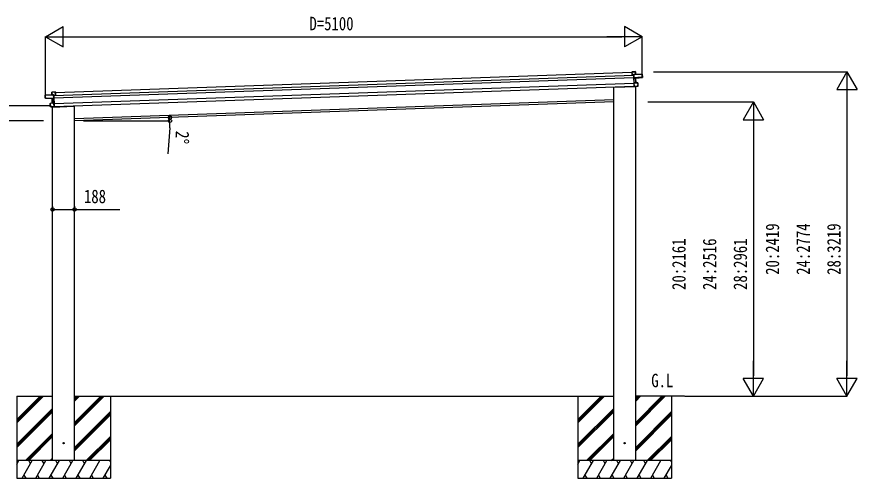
# Model space of a CAD drawing. Units: millimetres, scale not verified. Extents: x -14718 to 14718, y -10395 to 10395.
# Drawn here: x -10393 to -3210, y -5537 to -1593 of the extents above; entities that cross this region are included whole.
import ezdxf
from ezdxf.enums import TextEntityAlignment as Align

# ---------------------------------------------------------------- set-up
doc = ezdxf.new("R2010")
doc.units = ezdxf.units.MM
doc.header["$LTSCALE"] = 50
for name, color, linetype in [('0-2_USER1', 3, 'Continuous'), ('0-4_YKK_13', 4, 'Continuous'), ('0-5_YKK_A1', 4, 'Continuous'), ('0-6_YKK_D', 6, 'Continuous')]:
    doc.layers.add(name, color=color, linetype=linetype)
doc.styles.add('ＭＳ ゴシック', font='')
doc.styles.get('ＭＳ ゴシック').set_extended_font_data('MS Gothic')

msp = doc.modelspace()

# ---------------------------------------------------------------- linework, layer by layer
at = {"layer": '0-4_YKK_13'}
for p, q in [((-5135.25, -2064.23), (-5134.45, -2063.37)), ((-5135.25, -2064.23), (-5134.36, -2089.71)), ((-5133.42, -2089.68), (-5134.32, -2063.69)), ((-5105.8, -2062.2), (-5134.28, -2063.19)), ((-5105.75, -2062.7), (-5105.28, -2062.68)), ((-5104.48, -2085.66), (-5105.28, -2062.68)), ((-5134.36, -2089.71), (-5133.42, -2089.68)), ((-5119.87, -2089.2), (-5133.42, -2089.68)), ((-5119.49, -2086.48), (-5119.95, -2086.97)), ((-5119.95, -2086.97), (-5119.92, -2087.7)), ((-5119.92, -2087.7), (-5119.12, -2086.85)), ((-5119.92, -2087.7), (-5118.96, -2115.08)), ((-5117.99, -2115.95), (-5119, -2087.17)), ((-5117.99, -2115.95), (-5118.96, -2115.08)), ((-5118.96, -2115.08), (-5118.87, -2117.68)), ((-5117.9, -2118.55), (-5118.87, -2117.68)), ((-5118.87, -2117.68), (-5117.48, -2157.61)), ((-5047, -2084.16), (-5118.75, -2086.66)), ((-5117.9, -2118.53), (-5117.99, -2115.95)), ((-5103.35, -2117.17), (-5117.9, -2118.53)), ((-5117.9, -2118.55), (-5117.43, -2118.99)), ((-5116.59, -2156.14), (-5117.9, -2118.55)), ((-5117.43, -2118.99), (-5103.33, -2117.67)), ((-5104.95, -2085.68), (-5104.48, -2085.66)), ((-5103.33, -2117.67), (-5101.98, -2156.52)), ((-5101.51, -2156.56), (-5102.87, -2117.61)), ((-5102.53, -2117.11), (-5046.01, -2111.67)), ((-5046.18, -2106.64), (-5053.71, -2106.91)), ((-5053.6, -2109.92), (-5053.71, -2106.91)), ((-5046.48, -2084.64), (-5046.95, -2084.66)), ((-5045.71, -2106.63), (-5046.48, -2084.64)), ((-5046.18, -2106.64), (-5045.71, -2106.63)), ((-5046.08, -2109.57), (-5046.01, -2111.67)), ((-5045.63, -2109.05), (-5045.71, -2106.63)), ((-5045.56, -2111.15), (-5045.63, -2109.05)), ((-5291.03, -2191.95), (-5290.58, -2193.56)), ((-5100.54, -2190.8), (-5285.59, -2197.22)), ((-5116.7, -2156.78), (-5117.48, -2157.61)), ((-5117.48, -2157.61), (-5116.39, -2188.69)), ((-5101.98, -2156.52), (-5116.59, -2156.14)), ((-5116.44, -2156.5), (-5116.57, -2156.64)), ((-5084.43, -2157.48), (-5116.57, -2156.64)), ((-5115.44, -2189.1), (-5116.55, -2157.14)), ((-5115.56, -2189.47), (-5116.39, -2188.69)), ((-5090.95, -2186.74), (-5115.44, -2189.1)), ((-5101.9, -2188.3), (-5101.54, -2190.84)), ((-5100.9, -2188.2), (-5100.54, -2190.8)), ((-5083.52, -2183.49), (-5091.05, -2183.76)), ((-5090.95, -2186.74), (-5091.05, -2183.76)), ((-5090.93, -2187.24), (-5083.42, -2186.52)), ((-5084.42, -2157.98), (-5083.95, -2157.96)), ((-5083.06, -2183.48), (-5083.95, -2157.96)), ((-5083.52, -2183.49), (-5083.06, -2183.48)), ((-5082.97, -2186), (-5083.06, -2183.48)), ((-10150.95, -2262.88), (-10150.48, -2262.86)), ((-10150.18, -2284.87), (-10150.95, -2262.88)), ((-10150.47, -2262.36), (-10078.72, -2259.86)), ((-10149.72, -2284.85), (-10150.18, -2284.87)), ((-10150.1, -2287.29), (-10150.18, -2284.87)), ((-10150.03, -2289.39), (-10150.1, -2287.29)), ((-10149.72, -2284.85), (-10142.19, -2284.59)), ((-10149.61, -2287.78), (-10149.54, -2289.88)), ((-10092.78, -2291.36), (-10149.54, -2289.88)), ((-10142.08, -2287.6), (-10142.19, -2284.59)), ((-10093.36, -2236.85), (-10093.83, -2236.87)), ((-10093.02, -2259.86), (-10093.83, -2236.87)), ((-10093.34, -2236.35), (-10064.86, -2235.36)), ((-10092.55, -2259.84), (-10093.02, -2259.86)), ((-10091.05, -2330.79), (-10092.41, -2291.84)), ((-10091.95, -2291.36), (-10077.34, -2291.71)), ((-10077.78, -2292.19), (-10091.94, -2291.86)), ((-10091.94, -2291.86), (-10090.58, -2330.72)), ((-10077.43, -2289.12), (-10078.44, -2260.35)), ((-10077.48, -2260.81), (-10078.34, -2260.02)), ((-10077.99, -2259.62), (-10077.51, -2260.08)), ((-10077.34, -2291.73), (-10077.78, -2292.19)), ((-10077.51, -2260.08), (-10077.48, -2260.81)), ((-10077.48, -2260.81), (-10076.52, -2288.19)), ((-10077.43, -2262.31), (-10063.88, -2261.84)), ((-10077.43, -2289.12), (-10076.52, -2288.19)), ((-10077.34, -2291.71), (-10077.43, -2289.12)), ((-10077.34, -2291.73), (-10076.43, -2290.79)), ((-10076.03, -2329.32), (-10077.34, -2291.73)), ((-10076.52, -2288.19), (-10076.43, -2290.79)), ((-10076.43, -2290.79), (-10075.04, -2330.72)), ((-10063.88, -2261.84), (-10064.79, -2235.86)), ((-10063.83, -2236.32), (-10064.68, -2235.53)), ((-10062.94, -2261.81), (-10063.88, -2261.84)), ((-10063.83, -2236.32), (-10062.94, -2261.81)), ((-10108, -2333.39), (-10108.47, -2333.41)), ((-10107.57, -2358.92), (-10108.47, -2333.41)), ((-10108.01, -2332.9), (-10076.01, -2329.81)), ((-10107.1, -2358.91), (-10107.57, -2358.92)), ((-10107.49, -2361.45), (-10107.57, -2358.92)), ((-10107.1, -2358.91), (-10099.58, -2358.65)), ((-10099.46, -2362.13), (-10107, -2361.94)), ((-10099.47, -2361.63), (-10099.58, -2358.65)), ((-10099.47, -2361.63), (-10074.88, -2362.28)), ((-10090.58, -2330.72), (-10076.03, -2329.32)), ((-10089.07, -2365.01), (-9904, -2358.5)), ((-10088.99, -2363.86), (-10089.07, -2365.01)), ((-10087.99, -2363.88), (-10088.07, -2364.97)), ((-10076.16, -2329.68), (-10076.01, -2329.81)), ((-10074.88, -2362.28), (-10076, -2330.31)), ((-10075.87, -2329.95), (-10075.04, -2330.72)), ((-10075.04, -2330.72), (-10073.95, -2361.8)), ((-10074.73, -2362.63), (-10073.95, -2361.8)), ((-9898.94, -2352.86), (-9899.28, -2354.5))]:
    msp.add_line(p, q, dxfattribs=at)
for points in [[(-5134.28, -2063.19), (-5134.3, -2063.2), (-5134.33, -2063.24), (-5134.38, -2063.29), (-5134.45, -2063.37)], [(-5134.32, -2063.69), (-5105.75, -2062.7), (-5104.95, -2085.68), (-5118.8, -2086.16)], [(-5119, -2087.17), (-5046.95, -2084.66), (-5046.18, -2106.64)], [(-5053.6, -2109.92), (-5117.99, -2115.95), (-5117.99, -2115.95)], [(-5102.93, -2117.62), (-5102.89, -2117.62), (-5102.87, -2117.62), (-5102.87, -2117.61)], [(-5102.53, -2117.11), (-5102.54, -2117.11), (-5102.54, -2117.11)], [(-5053.6, -2109.92), (-5053.59, -2110.29), (-5046.08, -2109.57)], [(-5116.57, -2156.64), (-5116.58, -2156.65), (-5116.6, -2156.68), (-5116.65, -2156.72), (-5116.7, -2156.78)], [(-5116.55, -2157.14), (-5084.42, -2157.98), (-5083.52, -2183.49)], [(-5115.56, -2189.47), (-5115.5, -2189.52), (-5115.46, -2189.57), (-5115.43, -2189.59), (-5115.42, -2189.6)], [(-5115.42, -2189.6), (-5090.93, -2187.24), (-5090.95, -2186.74)], [(-5101.98, -2156.52), (-5101.88, -2156.53), (-5101.79, -2156.54), (-5101.71, -2156.55), (-5101.64, -2156.55), (-5101.58, -2156.56), (-5101.54, -2156.56), (-5101.51, -2156.56), (-5101.51, -2156.56)], [(-10078.44, -2260.35), (-10150.48, -2262.86), (-10149.72, -2284.85)], [(-10142.08, -2287.6), (-10142.07, -2287.98), (-10149.61, -2287.78)], [(-10142.08, -2287.6), (-10077.43, -2289.12), (-10077.43, -2289.12)], [(-10064.79, -2235.86), (-10093.36, -2236.85), (-10092.55, -2259.84), (-10078.71, -2259.36)], [(-10092.78, -2291.36), (-10092.77, -2291.36), (-10092.76, -2291.36)], [(-10092.34, -2291.85), (-10092.38, -2291.84), (-10092.4, -2291.84), (-10092.41, -2291.84)], [(-10064.86, -2235.36), (-10064.85, -2235.37), (-10064.81, -2235.4), (-10064.76, -2235.46), (-10064.68, -2235.53)], [(-10076, -2330.31), (-10108, -2333.39), (-10107.1, -2358.91)], [(-10074.86, -2362.78), (-10099.46, -2362.13), (-10099.47, -2361.63)], [(-10090.58, -2330.72), (-10090.67, -2330.73), (-10090.76, -2330.75), (-10090.84, -2330.76), (-10090.91, -2330.77), (-10090.97, -2330.78), (-10091.01, -2330.78), (-10091.04, -2330.79), (-10091.05, -2330.79)], [(-10076.01, -2329.81), (-10076, -2329.82), (-10075.98, -2329.85), (-10075.93, -2329.89), (-10075.87, -2329.95)], [(-10074.73, -2362.63), (-10074.79, -2362.7), (-10074.83, -2362.74), (-10074.85, -2362.77), (-10074.86, -2362.78)]]:
    msp.add_lwpolyline(points, dxfattribs=at)
for centre in [(-9992.94, -5237.44), (-5197.28, -5237.44)]:
    msp.add_circle(centre, 5, dxfattribs=at)
for centre, radius, start, end in [((-5107.82, -2062.64), 2.07, 358.55048, 12.44867), ((-5105.78, -2062.7), 0.5, 2, 92), ((-5117.3, -2084.32), 3.08, 224.50749, 234.22646), ((-5118.76, -2087.16), 1, 92, 137), ((-5112.61, -2092.88), 8.88, 136.94482, 137.18495), ((-5118.73, -2087.16), 0.5, 92, 137), ((-5116.72, -2086.22), 2.08, 178.55929, 192.42625), ((-5102.88, -2085.73), 2.08, 178.55929, 192.42625), ((-5103.98, -2085.65), 0.5, 182, 272), ((-5101.08, -2117.34), 2.28, 175.72193, 188.26437), ((-5102.45, -2117.59), 0.483, 101.4924, 184.59913), ((-5102.37, -2117.6), 0.5, 95.5, 182), ((-5049.03, -2084.6), 2.08, 358.55929, 12.42625), ((-5046.98, -2084.66), 0.5, 2, 92), ((-5046.06, -2111.17), 0.5, 275.5, 2), ((-5285.76, -2192.23), 5, 195.5, 272), ((-5099.92, -2156.7), 2.07, 175.06677, 188.93323), ((-5101.01, -2156.55), 0.5, 182, 268.5), ((-5084.45, -2157.98), 0.5, 2, 88.5), ((-5086.47, -2157.8), 2.07, 355.06602, 8.93398), ((-5083.47, -2186.02), 0.5, 275.5, 2), ((-10150.45, -2262.86), 0.5, 92, 182), ((-10148.42, -2262.67), 2.08, 171.57375, 185.44071), ((-10149.53, -2289.38), 0.5, 182, 268.5), ((-10093.33, -2236.85), 0.5, 92, 182), ((-10093.52, -2259.87), 0.5, 272, 2), ((-10091.3, -2236.66), 2.07, 171.55133, 185.44952), ((-10092.91, -2291.86), 0.5, 2, 88.5), ((-10092.83, -2291.84), 0.483, 359.40087, 82.5076), ((-10094.62, -2260.04), 2.08, 351.57375, 5.44071), ((-10094.21, -2291.69), 2.28, 355.73562, 8.27807), ((-10080.77, -2259.55), 2.08, 351.57375, 5.44071), ((-10078.7, -2260.36), 0.5, 47, 92), ((-10078.67, -2260.36), 1, 47, 92), ((-10080.33, -2257.62), 3.08, 309.77354, 319.49251), ((-10084.41, -2266.49), 8.88, 46.81505, 47.05517), ((-10107.97, -2333.39), 0.5, 95.5, 182), ((-10105.95, -2333.07), 2.07, 175.06602, 188.93398), ((-10106.99, -2361.44), 0.5, 182, 268.5), ((-10091.55, -2330.81), 0.5, 275.5, 2), ((-10092.62, -2331.04), 2.07, 355.06677, 8.93323), ((-9904.18, -2353.5), 5, 272, 348.5)]:
    msp.add_arc(centre, radius, start, end, dxfattribs=at)
for centre, major_axis, ratio, start_param, end_param in [((-5134.8, -2063.71), (-0.017, 0.5), 0.944124, 4.712389, 5.4258501), ((-5119.47, -2087.19), (-0.017, 0.5), 0.944124, 4.712389, 5.4258501), ((-5117.41, -2118.99), (0.488, -0.456), 0.023136, 3.1647827, 4.6883), ((-5103.41, -2117.22), (0.997, 0.096), 0.043579, 0.511902, 1.5070393), ((-5103.36, -2117.71), (0.498, 0.079), 0.086186, 0.4914727, 1.4990874), ((-5103.41, -2117.22), (0.997, 0.096), 0.043579, 0.5090078, 0.511902), ((-5046.13, -2109.07), (0.017, -0.5), 0.999045, 0.0610283, 1.5707963), ((-5117.03, -2157.13), (-0.196, 0.467), 0.921944, 4.3224851, 5.1060198), ((-5116.11, -2156.15), (-0.196, 0.467), 0.921944, 1.1808924, 1.9644271), ((-5115.91, -2189.15), (0.163, 0.48), 0.921944, 4.3187582, 5.1022929), ((-10149.6, -2287.28), (0.017, -0.5), 0.999045, 4.712389, 6.222157), ((-10091.89, -2291.41), (-1, 0.03), 0.043579, 4.776146, 5.7712833), ((-10091.89, -2291.41), (-1, 0.03), 0.043579, 5.7712833, 5.7741775), ((-10091.9, -2291.91), (-0.502, 0.044), 0.086186, 4.7840979, 5.7917126), ((-10077.97, -2260.33), (-0.017, 0.5), 0.944124, 0.8573352, 1.5707963), ((-10077.8, -2292.19), (-0.455, -0.489), 0.023136, 1.5948853, 3.1184026), ((-10064.31, -2235.84), (-0.017, 0.5), 0.944124, 0.8573352, 1.5707963), ((-10076.5, -2329.36), (0.163, 0.48), 0.921944, 4.3187582, 5.1022929), ((-10075.53, -2330.27), (0.163, 0.48), 0.921944, 1.1771655, 1.9607002), ((-10074.41, -2362.29), (-0.196, 0.467), 0.921944, 1.1808924, 1.9644271)]:
    msp.add_ellipse(centre, major_axis=major_axis, ratio=ratio, start_param=start_param, end_param=end_param, dxfattribs=at)
at = {"layer": '0-5_YKK_A1'}
for p, q in [((-10063.71, -2239.54), (-5135.14, -2067.43)), ((-10077.33, -2265.03), (-5119.77, -2091.91)), ((-10076.63, -2285.02), (-5119.08, -2111.9)), ((-10074.89, -2334.99), (-5117.33, -2161.87)), ((-10074.05, -2358.98), (-5116.49, -2185.86)), ((-5291.03, -5387.44), (-5291.03, -2191.95)), ((-5103.03, -5387.44), (-5103.03, -2188.41)), ((-10087.19, -5387.44), (-10087.19, -2363.91)), ((-9899.19, -5387.44), (-9899.19, -2352.86)), ((-9898.94, -2462.43), (-5291.03, -2301.52)), ((-5291.03, -2321.53), (-9898.94, -2482.44)), ((-10393.94, -4837.44), (-10086.94, -4837.5)), ((-10392.94, -4837.44), (-10392.94, -5537.44)), ((-10392.94, -5064.07), (-10166.31, -4837.44)), ((-10392.94, -5035.79), (-10194.6, -4837.44)), ((-10392.94, -5049.93), (-10180.51, -4837.5)), ((-9898.94, -4878.44), (-9857.94, -4837.44)), ((-9898.94, -4864.3), (-9872.09, -4837.44)), ((-9898.94, -4850.16), (-9886.23, -4837.44)), ((-9898.94, -5090.57), (-9645.85, -4837.48)), ((-9898.94, -5076.43), (-9659.99, -4837.48)), ((-9898.94, -5062.29), (-9674.14, -4837.48)), ((-9898.94, -4837.5), (-5291.03, -4837.5)), ((-9592.94, -4837.44), (-9592.94, -5537.44)), ((-5597.03, -4837.44), (-5597.03, -5537.44)), ((-5597.03, -5064.07), (-5370.4, -4837.44)), ((-5597.03, -5035.79), (-5398.68, -4837.44)), ((-5597.03, -5049.93), (-5384.6, -4837.5)), ((-5103.03, -4878.44), (-5062.03, -4837.44)), ((-5103.03, -4864.3), (-5076.17, -4837.44)), ((-5103.03, -4850.16), (-5090.32, -4837.44)), ((-5103.03, -5090.57), (-4849.94, -4837.48)), ((-5103.03, -5076.43), (-4864.08, -4837.48)), ((-5103.03, -5062.29), (-4878.22, -4837.48)), ((-4684.39, -4837.5), (-5103.03, -4837.5)), ((-4797.03, -4837.44), (-4797.03, -5537.44)), ((-10392.94, -5247.92), (-10086.94, -4941.92)), ((-10392.94, -5262.06), (-10086.94, -4956.06)), ((-5597.03, -5247.92), (-5291.03, -4941.92)), ((-5597.03, -5262.06), (-5291.03, -4956.06)), ((-10392.94, -5276.2), (-10086.94, -4970.2)), ((-9898.94, -5274.42), (-9592.94, -4968.42)), ((-9898.94, -5288.56), (-9592.94, -4982.56)), ((-9898.94, -5302.7), (-9592.94, -4996.7)), ((-5597.03, -5276.2), (-5291.03, -4970.2)), ((-5103.03, -5274.42), (-4797.03, -4968.42)), ((-5103.03, -5288.56), (-4797.03, -4982.56)), ((-5103.03, -5302.7), (-4797.03, -4996.7)), ((-10320.34, -5387.44), (-10086.94, -5154.05)), ((-10306.19, -5387.44), (-10086.94, -5168.19)), ((-5524.42, -5387.44), (-5291.03, -5154.05)), ((-5510.28, -5387.44), (-5291.03, -5168.19)), ((-10292.05, -5387.44), (-10086.94, -5182.34)), ((-9799.84, -5387.44), (-9592.94, -5180.55)), ((-9785.69, -5387.44), (-9592.94, -5194.69)), ((-9771.55, -5387.44), (-9592.94, -5208.84)), ((-5496.14, -5387.44), (-5291.03, -5182.34)), ((-5003.92, -5387.44), (-4797.03, -5180.55)), ((-4989.78, -5387.44), (-4797.03, -5194.69)), ((-4975.64, -5387.44), (-4797.03, -5208.84)), ((-9592.94, -5387.44), (-10392.94, -5387.44)), ((-10392.94, -5416.38), (-10376.23, -5387.44)), ((-10347.37, -5537.44), (-10260.76, -5387.44)), ((-10275.77, -5413.42), (-10290.77, -5387.44)), ((-10231.9, -5537.44), (-10145.29, -5387.44)), ((-10160.29, -5413.42), (-10175.3, -5387.44)), ((-10116.43, -5537.44), (-10029.82, -5387.44)), ((-10108.2, -5387.44), (-10086.94, -5366.18)), ((-10044.83, -5413.42), (-10059.83, -5387.44)), ((-10000.96, -5537.44), (-9914.35, -5387.44)), ((-9929.36, -5413.42), (-9944.36, -5387.44)), ((-9885.49, -5537.44), (-9798.88, -5387.44)), ((-9813.88, -5413.42), (-9828.89, -5387.44)), ((-9770.02, -5537.44), (-9683.41, -5387.44)), ((-9592.94, -5396.1), (-9597.94, -5387.44)), ((-4797.03, -5387.44), (-5597.03, -5387.44)), ((-5597.03, -5416.38), (-5580.32, -5387.44)), ((-5551.45, -5537.44), (-5464.85, -5387.44)), ((-5479.85, -5413.42), (-5494.85, -5387.44)), ((-5435.98, -5537.44), (-5349.38, -5387.44)), ((-5364.38, -5413.42), (-5379.38, -5387.44)), ((-5320.51, -5537.44), (-5233.91, -5387.44)), ((-5312.29, -5387.44), (-5291.03, -5366.18)), ((-5248.91, -5413.42), (-5263.91, -5387.44)), ((-5205.04, -5537.44), (-5118.44, -5387.44)), ((-5133.44, -5413.42), (-5148.44, -5387.44)), ((-5089.57, -5537.44), (-5002.97, -5387.44)), ((-5017.97, -5413.42), (-5032.97, -5387.44)), ((-4974.1, -5537.44), (-4887.5, -5387.44)), ((-4797.03, -5396.1), (-4802.03, -5387.44)), ((-10391.24, -5413.42), (-10392.94, -5410.46)), ((-9654.55, -5537.44), (-9592.94, -5430.74)), ((-5595.32, -5413.42), (-5597.03, -5410.46)), ((-4858.63, -5537.44), (-4797.03, -5430.74)), ((-10332.37, -5511.46), (-10317.37, -5537.44)), ((-10216.9, -5511.46), (-10201.9, -5537.44)), ((-10101.43, -5511.46), (-10086.43, -5537.44)), ((-9985.96, -5511.46), (-9970.96, -5537.44)), ((-9870.49, -5511.46), (-9855.49, -5537.44)), ((-9755.02, -5511.46), (-9740.02, -5537.44)), ((-9639.55, -5511.46), (-9624.55, -5537.44)), ((-5536.45, -5511.46), (-5521.45, -5537.44)), ((-5420.98, -5511.46), (-5405.98, -5537.44)), ((-5305.51, -5511.46), (-5290.52, -5537.44)), ((-5190.04, -5511.46), (-5175.04, -5537.44)), ((-5074.57, -5511.46), (-5059.57, -5537.44)), ((-4959.1, -5511.46), (-4944.1, -5537.44)), ((-4843.63, -5511.46), (-4828.63, -5537.44)), ((-10392.94, -5537.44), (-9592.94, -5537.44)), ((-5597.03, -5537.44), (-4797.03, -5537.44))]:
    msp.add_line(p, q, dxfattribs=at)
at = {"layer": '0-6_YKK_D'}
for p, q in [((-10147.8, -1763.51), (-9996.24, -1676.01)), ((-9996.24, -1851.01), (-9996.24, -1676.01)), ((-5047.8, -1763.51), (-5199.35, -1676.01)), ((-5199.35, -1676.01), (-5199.35, -1851.01)), ((-10147.8, -2266.3), (-10147.8, -1762.51)), ((-10147.8, -1763.51), (-9996.24, -1851.01)), ((-10147.8, -1763.51), (-9844.69, -1763.51)), ((-9972.8, -1763.51), (-5222.8, -1763.51)), ((-5047.8, -1763.51), (-5350.91, -1763.51)), ((-5047.8, -1763.51), (-5199.35, -1851.01)), ((-5047.8, -2107.62), (-5047.8, -1762.51)), ((-4951.91, -2063.51), (-3296.03, -2063.51)), ((-3297.03, -2063.51), (-3384.53, -2215.06)), ((-3297.03, -2063.51), (-3209.53, -2215.06)), ((-3297.03, -2063.51), (-3297.03, -2366.61)), ((-3384.53, -2215.06), (-3209.53, -2215.06)), ((-3297.03, -2238.51), (-3297.03, -4662.5)), ((-10100.58, -2355.37), (-11493.94, -2355.37)), ((-4998.07, -2321.53), (-4096.03, -2321.53)), ((-4097.03, -2321.53), (-4184.53, -2473.08)), ((-4097.03, -2321.53), (-4009.53, -2473.08)), ((-4097.03, -2321.53), (-4097.03, -2624.64)), ((-10165.16, -2482.44), (-10693.94, -2482.44)), ((-9824.58, -2482.44), (-9083.04, -2482.44)), ((-4184.53, -2473.08), (-4009.53, -2473.08)), ((-4097.03, -2496.53), (-4097.03, -4662.5)), ((-9086.21, -2541.9), (-9102.61, -2766.1)), ((-10086.94, -3214.57), (-10086.94, -3241.82)), ((-9898.94, -3212.63), (-9898.94, -3241.82)), ((-4097.03, -4837.5), (-4097.03, -4534.39)), ((-3297.03, -4837.5), (-3297.03, -4534.39)), ((-4097.03, -4837.5), (-4184.53, -4685.95)), ((-4009.53, -4685.95), (-4184.53, -4685.95)), ((-4097.03, -4837.5), (-4009.53, -4685.95)), ((-3297.03, -4837.5), (-3384.53, -4685.95)), ((-3209.53, -4685.95), (-3384.53, -4685.95)), ((-3297.03, -4837.5), (-3209.53, -4685.95)), ((-4683.39, -4837.5), (-4096.03, -4837.5)), ((-4683.39, -4837.5), (-3296.03, -4837.5))]:
    msp.add_line(p, q, dxfattribs=at)
msp.add_lwpolyline([(-10086.94, -3240.82), (-9898.94, -3240.82), (-9513.84, -3240.82)], dxfattribs=at)
for centre in [(-9084.53, -2454), (-9084.04, -2482.44), (-10086.94, -3240.82), (-9898.94, -3240.82)]:
    msp.add_circle(centre, 14.88, dxfattribs=at)
for start, end in [(355.81564, 0), (0, 2)]:
    msp.add_arc((-9898.94, -2482.44), 814.91, start, end, dxfattribs=at)

# ---------------------------------------------------------------- texts
at = {"layer": '0-2_USER1', "style": 'ＭＳ ゴシック', "width": 0.8}
msp.add_text('G.L', height=115.5, dxfattribs=at).set_placement((-4969.9, -4794.5), align=Align.BOTTOM_LEFT)
at = {"layer": '0-6_YKK_D', "style": 'ＭＳ ゴシック', "width": 0.8}
for s, p in [('D=5100', (-7891.8, -1743.51)), ('188', (-9819.44, -3220.82))]:
    msp.add_text(s, height=115.5, dxfattribs=at).set_placement(p, align=Align.BOTTOM_LEFT)
for s, rotation, p in [('2°', 265.816, (-9067.72, -2563.31)), ('20:2419', 90, (-3842.03, -3799.1)), ('24:2774', 90, (-3579.53, -3799.1)), ('28:3219', 90, (-3317.03, -3799.1)), ('20:2161', 90, (-4642.03, -3928.11)), ('24:2516', 90, (-4379.53, -3928.11)), ('28:2961', 90, (-4117.03, -3928.11))]:
    msp.add_text(s, height=115.5, rotation=rotation, dxfattribs=at).set_placement(p, align=Align.BOTTOM_LEFT)

doc.saveas('drawing.dxf')
